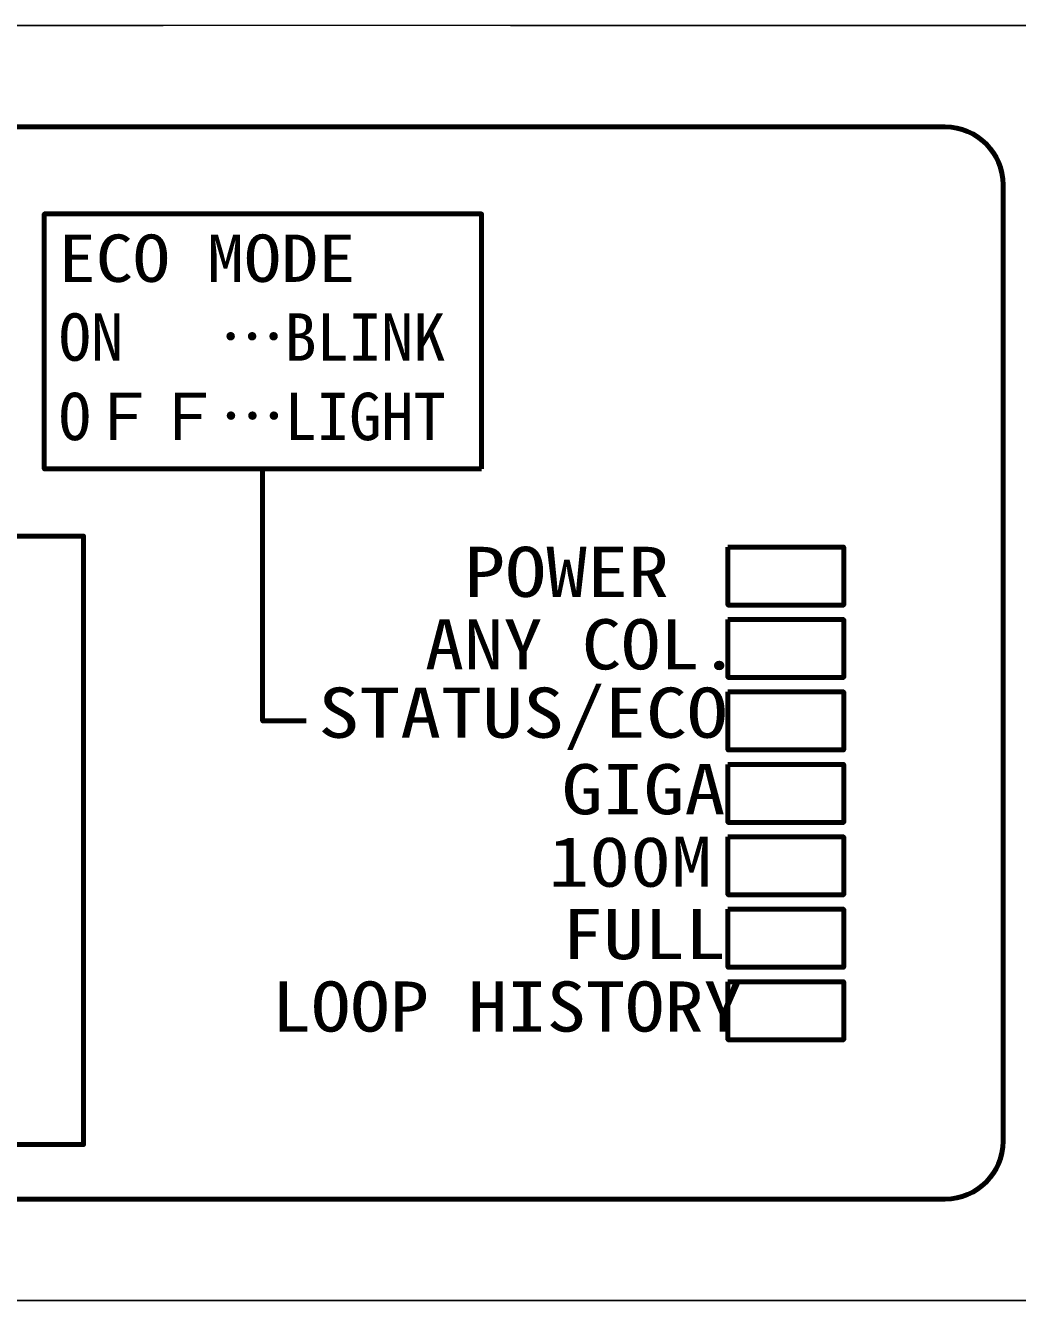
# Model space of a CAD drawing. Units: millimetres, scale not verified. Extents: x -900 to 900, y -280 to 280.
# Drawn here: x 142.475 to 145.215, y 72.049 to 75.569 of the extents above; entities that cross this region are included whole.
import ezdxf
from ezdxf.enums import TextEntityAlignment as Align

# ---------------------------------------------------------------- set-up
doc = ezdxf.new("R2010")
doc.units = ezdxf.units.MM
doc.header["$LTSCALE"] = 1.6
doc.linetypes.add('DASHED1', pattern=[1.8, 1.2, -0.6])
doc.layers.add('0-0_0', color=7, linetype='Continuous', lineweight=20)
doc.layers.add('0-4_(J)SP', color=1, linetype='Continuous', lineweight=80)
doc.styles.add('ＭＳ ゴシック', font='')
doc.styles.get('ＭＳ ゴシック').set_extended_font_data('MS Gothic')

# ---------------------------------------------------------------- blocks, each defined once
blk = doc.blocks.new('1U-')
at = {"layer": '0-4_(J)SP', "color": 7, "lineweight": 20}
for p, q in [((119.5, 0), (-119.5, 0)), ((-119.5, -22), (119.5, -22))]:
    blk.add_line(p, q, dxfattribs=at)
blk = doc.blocks.new('PN28160K-')
at = {"layer": '0-4_(J)SP', "color": 7, "lineweight": 20}
for p, q in [((82.5, 0), (-82.5, 0)), ((82.5, -22), (-82.5, -22))]:
    blk.add_line(p, q, dxfattribs=at)
at = {"layer": '0-4_(J)SP'}
for p, q in [((-79.5, -1.75), (-51.5, -1.75)), ((-50.5, -2.75), (-50.5, -19.25)), ((-51.5, -20.25), (-79.5, -20.25))]:
    blk.add_line(p, q, dxfattribs=at)
at = {"layer": '0-4_(J)SP', "color": 7, "lineweight": 20}
blk.add_lwpolyline([(82.5, -22), (82.5, 0), (-82.5, 0)], dxfattribs=at)
at = {"layer": '0-4_(J)SP'}
for points in [[(-59.5, -7.65), (-67.05, -7.65), (-67.05, -3.25), (-59.5, -3.25)], [(-55.25, -9), (-53.25, -9), (-53.25, -10), (-55.25, -10)], [(-55.25, -10.25), (-53.25, -10.25), (-53.25, -11.25), (-55.25, -11.25)], [(-55.25, -11.5), (-53.25, -11.5), (-53.25, -12.5), (-55.25, -12.5)], [(-55.25, -12.75), (-53.25, -12.75), (-53.25, -13.75), (-55.25, -13.75)], [(-55.25, -14), (-53.25, -14), (-53.25, -15), (-55.25, -15)], [(-55.25, -15.25), (-53.25, -15.25), (-53.25, -16.25), (-55.25, -16.25)], [(-55.25, -16.5), (-53.25, -16.5), (-53.25, -17.5), (-55.25, -17.5)]]:
    blk.add_lwpolyline(points, close=True, dxfattribs=at)
for points in [[(-62.53, -12), (-63.28, -12), (-63.28, -7.65)], [(-68.09, -8.81), (-66.37, -8.81), (-66.37, -19.31), (-78.62, -19.31), (-78.62, -8.81), (-76.88, -8.81)]]:
    blk.add_lwpolyline(points, dxfattribs=at)
for centre, start, end in [((-51.5, -2.75), 0, 90), ((-51.5, -19.25), 270, 0)]:
    blk.add_arc(centre, 1, start, end, dxfattribs=at)
at = {"layer": '0-4_(J)SP', "style": 'ＭＳ ゴシック'}
for s, height, width, p in [('ECO MODE', 0.8178, 1.15, (-66.8, -4.67)), ('POWER', 0.8659, 1.2, (-59.8, -10.12)), ('ANY COL.', 0.8659, 1.15, (-60.48, -11.37)), ('STATUS/ECO', 0.8659, 1.2, (-62.32, -12.55)), ('GIGA', 0.8659, 1.2, (-58.12, -13.87)), ('100M', 0.8659, 1.2, (-58.35, -15.12)), ('FULL', 0.8659, 1.2, (-58.11, -16.37)), ('LOOP HISTORY', 0.8659, 1.15, (-63.12, -17.62))]:
    blk.add_text(s, height=height, dxfattribs=dict(at, width=width)).set_placement(p, align=Align.BOTTOM_LEFT)
for s, p in [('ON   …BLINK', (-66.8, -6.03)), ('OＦＦ…LIGHT', (-66.8, -7.4))]:
    blk.add_text(s, height=0.8178, dxfattribs=at).set_placement(p, align=Align.BOTTOM_LEFT)

msp = doc.modelspace()

# ---------------------------------------------------------------- linework, layer by layer
at = {"layer": '0-0_0', "linetype": 'DASHED1'}
msp.add_line((135.175, 75.569), (171.335, 75.569), dxfattribs=at)

# ---------------------------------------------------------------- block references
at = {"layer": '0-4_(J)SP', "xscale": 0.16, "yscale": 0.16}
for name in ['1U-', 'PN28160K-']:
    msp.add_blockref(name, (153.255, 75.569), dxfattribs=at)

doc.saveas('drawing.dxf')
